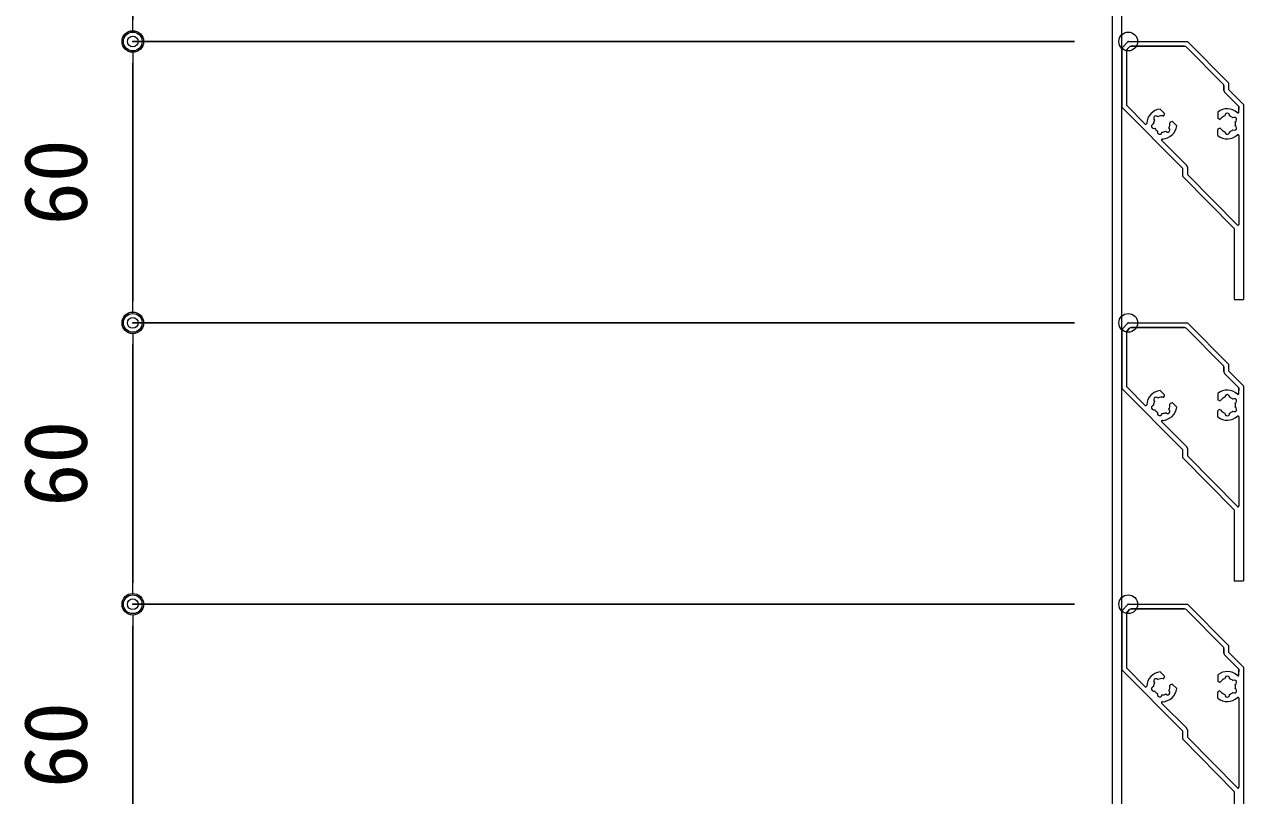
# Model space of a CAD drawing. Units: millimetres, scale not verified. Extents: x -1682 to 1682, y -1188 to 1188.
# Drawn here: x -420.6 to -160.5, y 40.3 to 204.8 of the extents above; entities that cross this region are included whole.
import ezdxf
from ezdxf.enums import TextEntityAlignment as Align

# ---------------------------------------------------------------- set-up
doc = ezdxf.new("R2010")
doc.units = ezdxf.units.MM
doc.header["$LTSCALE"] = 8
doc.header["$PDMODE"] = 32
doc.header["$PDSIZE"] = 4
for name, color, linetype, lineweight in [('0-0_0', 7, 'Continuous', 18), ('0-1_DEFPOINTS', 7, 'Continuous', 18), ('0-C_4アルミ', 6, 'Continuous', 18)]:
    doc.layers.add(name, color=color, linetype=linetype, lineweight=lineweight)
doc.layers.add('0-9_1手摺寸法', color=7, linetype='Continuous')
doc.styles.add('ＭＳ ゴシック', font='')
doc.styles.get('ＭＳ ゴシック').set_extended_font_data('MS Gothic')

# ---------------------------------------------------------------- blocks, each defined once
blk = doc.blocks.new('_ORIGIN2')
at = {"layer": '0-0_0'}
blk.add_line((-0.5, 0), (-1, 0), dxfattribs=at)
for radius in [0.5, 0.25]:
    blk.add_circle((0, 0), radius, dxfattribs=at)
blk = doc.blocks.new('D19')
at = {"layer": '0-1_DEFPOINTS'}
for p in [(-43.384, 685.048), (-255.706, 625.048), (-43.384, 625.048)]:
    blk.add_point(p, dxfattribs=at)
at = {"layer": '0-9_1手摺寸法'}
for p, q in [((-54.884, 685.048), (-255.706, 685.048)), ((-255.706, 680.448), (-255.706, 629.648)), ((-54.884, 625.048), (-255.706, 625.048))]:
    blk.add_line(p, q, dxfattribs=at)
at = {"layer": '0-9_1手摺寸法', "xscale": 4.6, "yscale": 4.6}
for p, rotation in [((-255.706, 685.048), 90), ((-255.706, 625.048), 270)]:
    blk.add_blockref('_ORIGIN2', p, dxfattribs=dict(at, rotation=rotation))
at = {"layer": '0-9_1手摺寸法', "style": 'ＭＳ ゴシック'}
blk.add_text('60', height=13.49, rotation=90, dxfattribs=at).set_placement((-261.456, 645.848), align=Align.BOTTOM_LEFT)
blk = doc.blocks.new('D20')
at = {"layer": '0-1_DEFPOINTS'}
for p in [(-43.384, 625.048), (-255.706, 565.048), (-43.384, 565.048)]:
    blk.add_point(p, dxfattribs=at)
at = {"layer": '0-9_1手摺寸法'}
for p, q in [((-54.884, 625.048), (-255.706, 625.048)), ((-255.706, 620.448), (-255.706, 569.648)), ((-54.884, 565.048), (-255.706, 565.048))]:
    blk.add_line(p, q, dxfattribs=at)
at = {"layer": '0-9_1手摺寸法', "xscale": 4.6, "yscale": 4.6}
for p, rotation in [((-255.706, 625.048), 90), ((-255.706, 565.048), 270)]:
    blk.add_blockref('_ORIGIN2', p, dxfattribs=dict(at, rotation=rotation))
at = {"layer": '0-9_1手摺寸法', "style": 'ＭＳ ゴシック'}
blk.add_text('60', height=13.49, rotation=90, dxfattribs=at).set_placement((-261.456, 585.848), align=Align.BOTTOM_LEFT)
blk = doc.blocks.new('D21')
at = {"layer": '0-1_DEFPOINTS'}
for p in [(-43.384, 565.048), (-255.706, 505.048), (-43.384, 505.048)]:
    blk.add_point(p, dxfattribs=at)
at = {"layer": '0-9_1手摺寸法'}
for p, q in [((-54.884, 565.048), (-255.706, 565.048)), ((-255.706, 560.448), (-255.706, 509.648)), ((-54.884, 505.048), (-255.706, 505.048))]:
    blk.add_line(p, q, dxfattribs=at)
at = {"layer": '0-9_1手摺寸法', "xscale": 4.6, "yscale": 4.6}
for p, rotation in [((-255.706, 565.048), 90), ((-255.706, 505.048), 270)]:
    blk.add_blockref('_ORIGIN2', p, dxfattribs=dict(at, rotation=rotation))
at = {"layer": '0-9_1手摺寸法', "style": 'ＭＳ ゴシック'}
blk.add_text('60', height=13.49, rotation=90, dxfattribs=at).set_placement((-261.456, 525.848), align=Align.BOTTOM_LEFT)
blk = doc.blocks.new('D22')
at = {"layer": '0-1_DEFPOINTS'}
for p in [(-43.384, 505.048), (-255.706, 445.048), (-43.384, 445.048)]:
    blk.add_point(p, dxfattribs=at)
at = {"layer": '0-9_1手摺寸法'}
for p, q in [((-54.884, 505.048), (-255.706, 505.048)), ((-255.706, 500.448), (-255.706, 449.648)), ((-54.884, 445.048), (-255.706, 445.048))]:
    blk.add_line(p, q, dxfattribs=at)
at = {"layer": '0-9_1手摺寸法', "xscale": 4.6, "yscale": 4.6}
for p, rotation in [((-255.706, 505.048), 90), ((-255.706, 445.048), 270)]:
    blk.add_blockref('_ORIGIN2', p, dxfattribs=dict(at, rotation=rotation))
at = {"layer": '0-9_1手摺寸法', "style": 'ＭＳ ゴシック'}
blk.add_text('60', height=13.49, rotation=90, dxfattribs=at).set_placement((-261.456, 465.848), align=Align.BOTTOM_LEFT)

msp = doc.modelspace()

# ---------------------------------------------------------------- linework, layer by layer
at = {"layer": '0-C_4アルミ'}
for p, q in [((-188.524, -371.894), (-188.524, 501.106)), ((-186.524, -373.894), (-186.524, 501.106)), ((-186.524, 199.706), (-185.124, 201.106)), ((-185.124, 201.106), (-172.524, 201.106)), ((-172.524, 201.106), (-163.724, 192.306)), ((-186.524, 199.706), (-186.524, 187.106)), ((-185.524, 199.085), (-185.524, 187.728)), ((-185.524, 199.085), (-185.524, 187.728)), ((-185.377, 199.439), (-184.856, 199.96)), ((-184.856, 199.96), (-185.377, 199.439)), ((-184.502, 200.106), (-173.145, 200.106)), ((-173.145, 200.106), (-184.502, 200.106)), ((-164.724, 191.685), (-164.724, 190.685)), ((-164.724, 190.685), (-164.724, 191.685)), ((-164.577, 190.332), (-161.524, 187.278)), ((-161.524, 187.278), (-164.577, 190.332)), ((-181.51, 183.507), (-185.377, 187.374)), ((-185.377, 187.374), (-181.51, 183.507)), ((-161.524, 187.278), (-161.524, 186.7)), ((-161.524, 186.06), (-161.524, 187.278)), ((-160.524, 187.692), (-160.524, 146.106)), ((-173.524, 174.106), (-186.524, 187.106)), ((-178.33, 186.69), (-177.461, 185.822)), ((-177.475, 185.383), (-177.41, 185.629)), ((-166.024, 186.054), (-166.024, 184.827)), ((-166.024, 184.851), (-166.022, 184.853)), ((-165.704, 184.526), (-165.924, 184.653)), ((-181.51, 183.507), (-181.5, 183.517)), ((-176.104, 184.012), (-175.858, 184.078)), ((-174.797, 183.158), (-175.665, 184.026)), ((-175.634, 183.986), (-175.63, 183.991)), ((-166.024, 181.058), (-166.024, 182.286)), ((-165.704, 182.587), (-165.924, 182.459)), ((-177.975, 179.971), (-172.67, 174.667)), ((-161.524, 181.052), (-161.524, 162.101)), ((-172.524, 174.313), (-172.524, 172.991)), ((-172.524, 174.313), (-172.524, 172.991)), ((-173.524, 174.106), (-173.524, 172.386)), ((-173.524, 172.386), (-162.524, 161.207)), ((-172.431, 172.701), (-161.843, 161.94)), ((-162.524, 161.207), (-162.524, 146.106)), ((-162.524, 146.106), (-160.524, 146.106)), ((-160.574, 146.106), (-160.524, 146.157)), ((-186.524, 139.706), (-185.124, 141.106)), ((-185.124, 141.106), (-172.524, 141.106)), ((-172.524, 141.106), (-163.724, 132.306)), ((-186.524, 139.706), (-186.524, 127.106)), ((-185.524, 139.085), (-185.524, 127.728)), ((-185.524, 139.085), (-185.524, 127.728)), ((-185.377, 139.439), (-184.856, 139.96)), ((-184.856, 139.96), (-185.377, 139.439)), ((-184.502, 140.106), (-173.145, 140.106)), ((-173.145, 140.106), (-184.502, 140.106)), ((-164.724, 131.685), (-164.724, 130.685)), ((-164.724, 130.685), (-164.724, 131.685)), ((-164.577, 130.332), (-161.524, 127.278)), ((-161.524, 127.278), (-164.577, 130.332)), ((-160.524, 127.692), (-160.524, 86.106)), ((-173.524, 114.106), (-186.524, 127.106)), ((-181.51, 123.507), (-185.377, 127.374)), ((-185.377, 127.374), (-181.51, 123.507)), ((-178.33, 126.69), (-177.461, 125.822)), ((-177.475, 125.383), (-177.41, 125.629)), ((-166.024, 126.054), (-166.024, 124.827)), ((-166.024, 124.851), (-166.022, 124.853)), ((-161.524, 127.278), (-161.524, 126.7)), ((-161.524, 126.06), (-161.524, 127.278)), ((-181.51, 123.507), (-181.5, 123.517)), ((-176.104, 124.012), (-175.858, 124.078)), ((-174.797, 123.158), (-175.665, 124.026)), ((-175.634, 123.986), (-175.63, 123.991)), ((-166.024, 121.058), (-166.024, 122.286)), ((-165.704, 124.526), (-165.924, 124.653)), ((-165.704, 122.587), (-165.924, 122.459)), ((-177.975, 119.971), (-172.67, 114.667)), ((-161.524, 121.052), (-161.524, 102.101)), ((-173.524, 114.106), (-173.524, 112.386)), ((-173.524, 112.386), (-162.524, 101.207)), ((-172.524, 114.313), (-172.524, 112.991)), ((-172.524, 114.313), (-172.524, 112.991)), ((-172.431, 112.701), (-161.843, 101.94)), ((-162.524, 101.207), (-162.524, 86.106)), ((-162.524, 86.106), (-160.524, 86.106)), ((-160.574, 86.106), (-160.524, 86.157)), ((-186.524, 79.706), (-185.124, 81.106)), ((-185.124, 81.106), (-172.524, 81.106)), ((-172.524, 81.106), (-163.724, 72.306)), ((-186.524, 79.706), (-186.524, 67.106)), ((-185.524, 79.085), (-185.524, 67.728)), ((-185.524, 79.085), (-185.524, 67.728)), ((-185.377, 79.439), (-184.856, 79.96)), ((-184.856, 79.96), (-185.377, 79.439)), ((-184.502, 80.106), (-173.145, 80.106)), ((-173.145, 80.106), (-184.502, 80.106)), ((-164.724, 71.685), (-164.724, 70.685)), ((-164.724, 70.685), (-164.724, 71.685)), ((-164.577, 70.332), (-161.524, 67.278)), ((-161.524, 67.278), (-164.577, 70.332)), ((-160.524, 67.692), (-160.524, 26.106)), ((-173.524, 54.106), (-186.524, 67.106)), ((-181.51, 63.507), (-185.377, 67.374)), ((-185.377, 67.374), (-181.51, 63.507)), ((-178.33, 66.69), (-177.461, 65.822)), ((-177.475, 65.383), (-177.41, 65.629)), ((-166.024, 66.054), (-166.024, 64.827)), ((-161.524, 67.278), (-161.524, 66.7)), ((-161.524, 66.06), (-161.524, 67.278)), ((-181.51, 63.507), (-181.5, 63.517)), ((-176.104, 64.012), (-175.858, 64.078)), ((-174.797, 63.158), (-175.665, 64.026)), ((-175.634, 63.986), (-175.63, 63.991)), ((-166.024, 64.851), (-166.022, 64.853)), ((-165.704, 64.526), (-165.924, 64.653)), ((-165.704, 62.587), (-165.924, 62.459)), ((-177.975, 59.971), (-172.67, 54.667)), ((-166.024, 61.058), (-166.024, 62.286)), ((-161.524, 61.052), (-161.524, 42.101)), ((-173.524, 54.106), (-173.524, 52.386)), ((-173.524, 52.386), (-162.524, 41.207)), ((-172.524, 54.313), (-172.524, 52.991)), ((-172.524, 54.313), (-172.524, 52.991)), ((-172.431, 52.701), (-161.843, 41.94)), ((-162.524, 41.207), (-162.524, 26.106))]:
    msp.add_line(p, q, dxfattribs=at)
for points in [[(-172.792, 199.96), (-164.87, 192.039), (-172.792, 199.96)], [(-163.724, 192.306), (-163.724, 190.892), (-160.524, 187.692)], [(-172.792, 139.96), (-164.87, 132.039), (-172.792, 139.96)], [(-163.724, 132.306), (-163.724, 130.892), (-160.524, 127.692)], [(-172.792, 79.96), (-164.87, 72.039), (-172.792, 79.96)], [(-163.724, 72.306), (-163.724, 70.892), (-160.524, 67.692)]]:
    msp.add_lwpolyline(points, dxfattribs=at)
for centre, radius, start, end in [((-185.024, 199.085), 0.5, 135, 180), ((-185.024, 199.085), 0.5, 135, 180), ((-184.502, 199.606), 0.5, 90, 135), ((-184.502, 199.606), 0.5, 90, 135), ((-173.145, 199.606), 0.5, 45, 90), ((-173.145, 199.606), 0.5, 45, 90), ((-165.224, 191.685), 0.5, 0, 45), ((-165.224, 191.685), 0.5, 0, 45), ((-164.224, 190.685), 0.5, 180, 225), ((-164.224, 190.685), 0.5, 180, 225), ((-185.024, 187.728), 0.5, 180, 225), ((-185.024, 187.728), 0.5, 180, 225), ((-177.977, 183.51), 3.2, 96.31781, 177.56845), ((-179.215, 184.747), 0.5, 36.78679, 233.21321), ((-177.977, 183.51), 1.75, 80.88684, 118.57358), ((-177.669, 185.435), 0.2, 260.88684, 345), ((-177.603, 185.681), 0.2, 345, 45), ((-164.024, 183.556), 3.2, 47.43155, 128.68219), ((-165.824, 184.827), 0.2, 180, 240), ((-164.024, 183.556), 1.75, 106.42642, 144.11316), ((-164.024, 185.306), 0.5, 351.78679, 188.21321), ((-164.024, 183.556), 1.75, 46.42642, 73.57358), ((-162.508, 184.431), 0.5, 291.78679, 128.21321), ((-161.724, 186.06), 0.2, 227.43155, 0), ((-181.374, 183.654), 0.2, 225, 357.56845), ((-179.668, 183.057), 0.5, 96.78679, 293.21321), ((-177.977, 183.51), 1.75, 151.42642, 178.57358), ((-177.977, 183.51), 1.75, 211.42642, 238.57358), ((-177.977, 183.51), 3.2, 272.43155, 353.68219), ((-176.74, 182.272), 0.5, 216.78679, 53.21321), ((-177.977, 183.51), 1.75, 331.42642, 9.11316), ((-176.052, 183.819), 0.2, 105, 189.11316), ((-175.807, 183.884), 0.2, 45, 105), ((-165.824, 182.286), 0.2, 120, 180), ((-165.604, 184.699), 0.2, 240, 324.11316), ((-165.604, 182.413), 0.2, 35.88684, 120), ((-164.024, 183.556), 1.75, 215.88684, 253.57358), ((-164.024, 183.556), 1.75, 286.42642, 313.57358), ((-162.508, 182.681), 0.5, 231.78679, 68.21321), ((-164.024, 183.556), 1.75, 346.42642, 13.57358), ((-178.43, 181.819), 0.5, 156.78679, 353.21321), ((-177.833, 180.113), 0.2, 92.43155, 225), ((-177.977, 183.51), 1.75, 271.42642, 298.57358), ((-164.024, 183.556), 3.2, 231.31781, 312.56845), ((-164.024, 181.806), 0.5, 171.78679, 8.21321), ((-161.724, 181.052), 0.2, 0, 132.56845), ((-173.024, 174.313), 0.5, 360, 45), ((-173.024, 174.313), 0.5, 0, 45), ((-172.024, 172.991), 0.5, 180, 215.53768), ((-161.724, 162.101), 0.2, 215.53768, 0), ((-185.024, 139.085), 0.5, 135, 180), ((-185.024, 139.085), 0.5, 135, 180), ((-184.502, 139.606), 0.5, 90, 135), ((-184.502, 139.606), 0.5, 90, 135), ((-173.145, 139.606), 0.5, 45, 90), ((-173.145, 139.606), 0.5, 45, 90), ((-165.224, 131.685), 0.5, 0, 45), ((-165.224, 131.685), 0.5, 0, 45), ((-164.224, 130.685), 0.5, 180, 225), ((-164.224, 130.685), 0.5, 180, 225), ((-185.024, 127.728), 0.5, 180, 225), ((-185.024, 127.728), 0.5, 180, 225), ((-177.977, 123.51), 3.2, 96.31781, 177.56845), ((-179.215, 124.747), 0.5, 36.78679, 233.21321), ((-177.977, 123.51), 1.75, 80.88684, 118.57358), ((-177.669, 125.435), 0.2, 260.88684, 345), ((-177.603, 125.681), 0.2, 345, 45), ((-164.024, 123.556), 3.2, 47.43155, 128.68219), ((-165.824, 124.827), 0.2, 180, 240), ((-164.024, 123.556), 1.75, 106.42642, 144.11316), ((-164.024, 125.306), 0.5, 351.78679, 188.21321), ((-164.024, 123.556), 1.75, 46.42642, 73.57358), ((-162.508, 124.431), 0.5, 291.78679, 128.21321), ((-161.724, 126.06), 0.2, 227.43155, 0), ((-181.374, 123.654), 0.2, 225, 357.56845), ((-179.668, 123.057), 0.5, 96.78679, 293.21321), ((-177.977, 123.51), 1.75, 151.42642, 178.57358), ((-177.977, 123.51), 1.75, 211.42642, 238.57358), ((-177.977, 123.51), 3.2, 272.43155, 353.68219), ((-176.74, 122.272), 0.5, 216.78679, 53.21321), ((-177.977, 123.51), 1.75, 331.42642, 9.11316), ((-176.052, 123.819), 0.2, 105, 189.11316), ((-175.807, 123.884), 0.2, 45, 105), ((-165.824, 122.286), 0.2, 120, 180), ((-165.604, 124.699), 0.2, 240, 324.11316), ((-165.604, 122.413), 0.2, 35.88684, 120), ((-164.024, 123.556), 1.75, 215.88684, 253.57358), ((-164.024, 123.556), 1.75, 286.42642, 313.57358), ((-162.508, 122.681), 0.5, 231.78679, 68.21321), ((-164.024, 123.556), 1.75, 346.42642, 13.57358), ((-178.43, 121.819), 0.5, 156.78679, 353.21321), ((-177.833, 120.113), 0.2, 92.43155, 225), ((-177.977, 123.51), 1.75, 271.42642, 298.57358), ((-164.024, 123.556), 3.2, 231.31781, 312.56845), ((-164.024, 121.806), 0.5, 171.78679, 8.21321), ((-161.724, 121.052), 0.2, 0, 132.56845), ((-173.024, 114.313), 0.5, 360, 45), ((-173.024, 114.313), 0.5, 0, 45), ((-172.024, 112.991), 0.5, 180, 215.53768), ((-161.724, 102.101), 0.2, 215.53768, 0), ((-185.024, 79.085), 0.5, 135, 180), ((-185.024, 79.085), 0.5, 135, 180), ((-184.502, 79.606), 0.5, 90, 135), ((-184.502, 79.606), 0.5, 90, 135), ((-173.145, 79.606), 0.5, 45, 90), ((-173.145, 79.606), 0.5, 45, 90), ((-165.224, 71.685), 0.5, 0, 45), ((-165.224, 71.685), 0.5, 0, 45), ((-164.224, 70.685), 0.5, 180, 225), ((-164.224, 70.685), 0.5, 180, 225), ((-185.024, 67.728), 0.5, 180, 225), ((-185.024, 67.728), 0.5, 180, 225), ((-177.977, 63.51), 3.2, 96.31781, 177.56845), ((-179.215, 64.747), 0.5, 36.78679, 233.21321), ((-177.977, 63.51), 1.75, 80.88684, 118.57358), ((-177.669, 65.435), 0.2, 260.88684, 345), ((-177.603, 65.681), 0.2, 345, 45), ((-164.024, 63.556), 3.2, 47.43155, 128.68219), ((-164.024, 63.556), 1.75, 106.42642, 144.11316), ((-164.024, 65.306), 0.5, 351.78679, 188.21321), ((-164.024, 63.556), 1.75, 46.42642, 73.57358), ((-161.724, 66.06), 0.2, 227.43155, 0), ((-181.374, 63.654), 0.2, 225, 357.56845), ((-179.668, 63.057), 0.5, 96.78679, 293.21321), ((-177.977, 63.51), 1.75, 151.42642, 178.57358), ((-177.977, 63.51), 1.75, 211.42642, 238.57358), ((-177.977, 63.51), 3.2, 272.43155, 353.68219), ((-176.74, 62.272), 0.5, 216.78679, 53.21321), ((-177.977, 63.51), 1.75, 331.42642, 9.11316), ((-176.052, 63.819), 0.2, 105, 189.11316), ((-175.807, 63.884), 0.2, 45, 105), ((-165.824, 64.827), 0.2, 180, 240), ((-165.824, 62.286), 0.2, 120, 180), ((-165.604, 64.699), 0.2, 240, 324.11316), ((-165.604, 62.413), 0.2, 35.88684, 120), ((-164.024, 63.556), 1.75, 215.88684, 253.57358), ((-162.508, 64.431), 0.5, 291.78679, 128.21321), ((-162.508, 62.681), 0.5, 231.78679, 68.21321), ((-164.024, 63.556), 1.75, 346.42642, 13.57358), ((-178.43, 61.819), 0.5, 156.78679, 353.21321), ((-177.833, 60.113), 0.2, 92.43155, 225), ((-177.977, 63.51), 1.75, 271.42642, 298.57358), ((-164.024, 63.556), 3.2, 231.31781, 312.56845), ((-164.024, 61.806), 0.5, 171.78679, 8.21321), ((-164.024, 63.556), 1.75, 286.42642, 313.57358), ((-161.724, 61.052), 0.2, 0, 132.56845), ((-173.024, 54.313), 0.5, 360, 45), ((-173.024, 54.313), 0.5, 0, 45), ((-172.024, 52.991), 0.5, 180, 215.53768), ((-161.724, 42.101), 0.2, 215.53768, 0)]:
    msp.add_arc(centre, radius, start, end, dxfattribs=at)

# ---------------------------------------------------------------- block references
at = {"layer": '0-9_1手摺寸法'}
for name in ['D19', 'D20', 'D21', 'D22']:
    msp.add_blockref(name, (-141.739, -423.942), dxfattribs=at)

doc.saveas('drawing.dxf')
